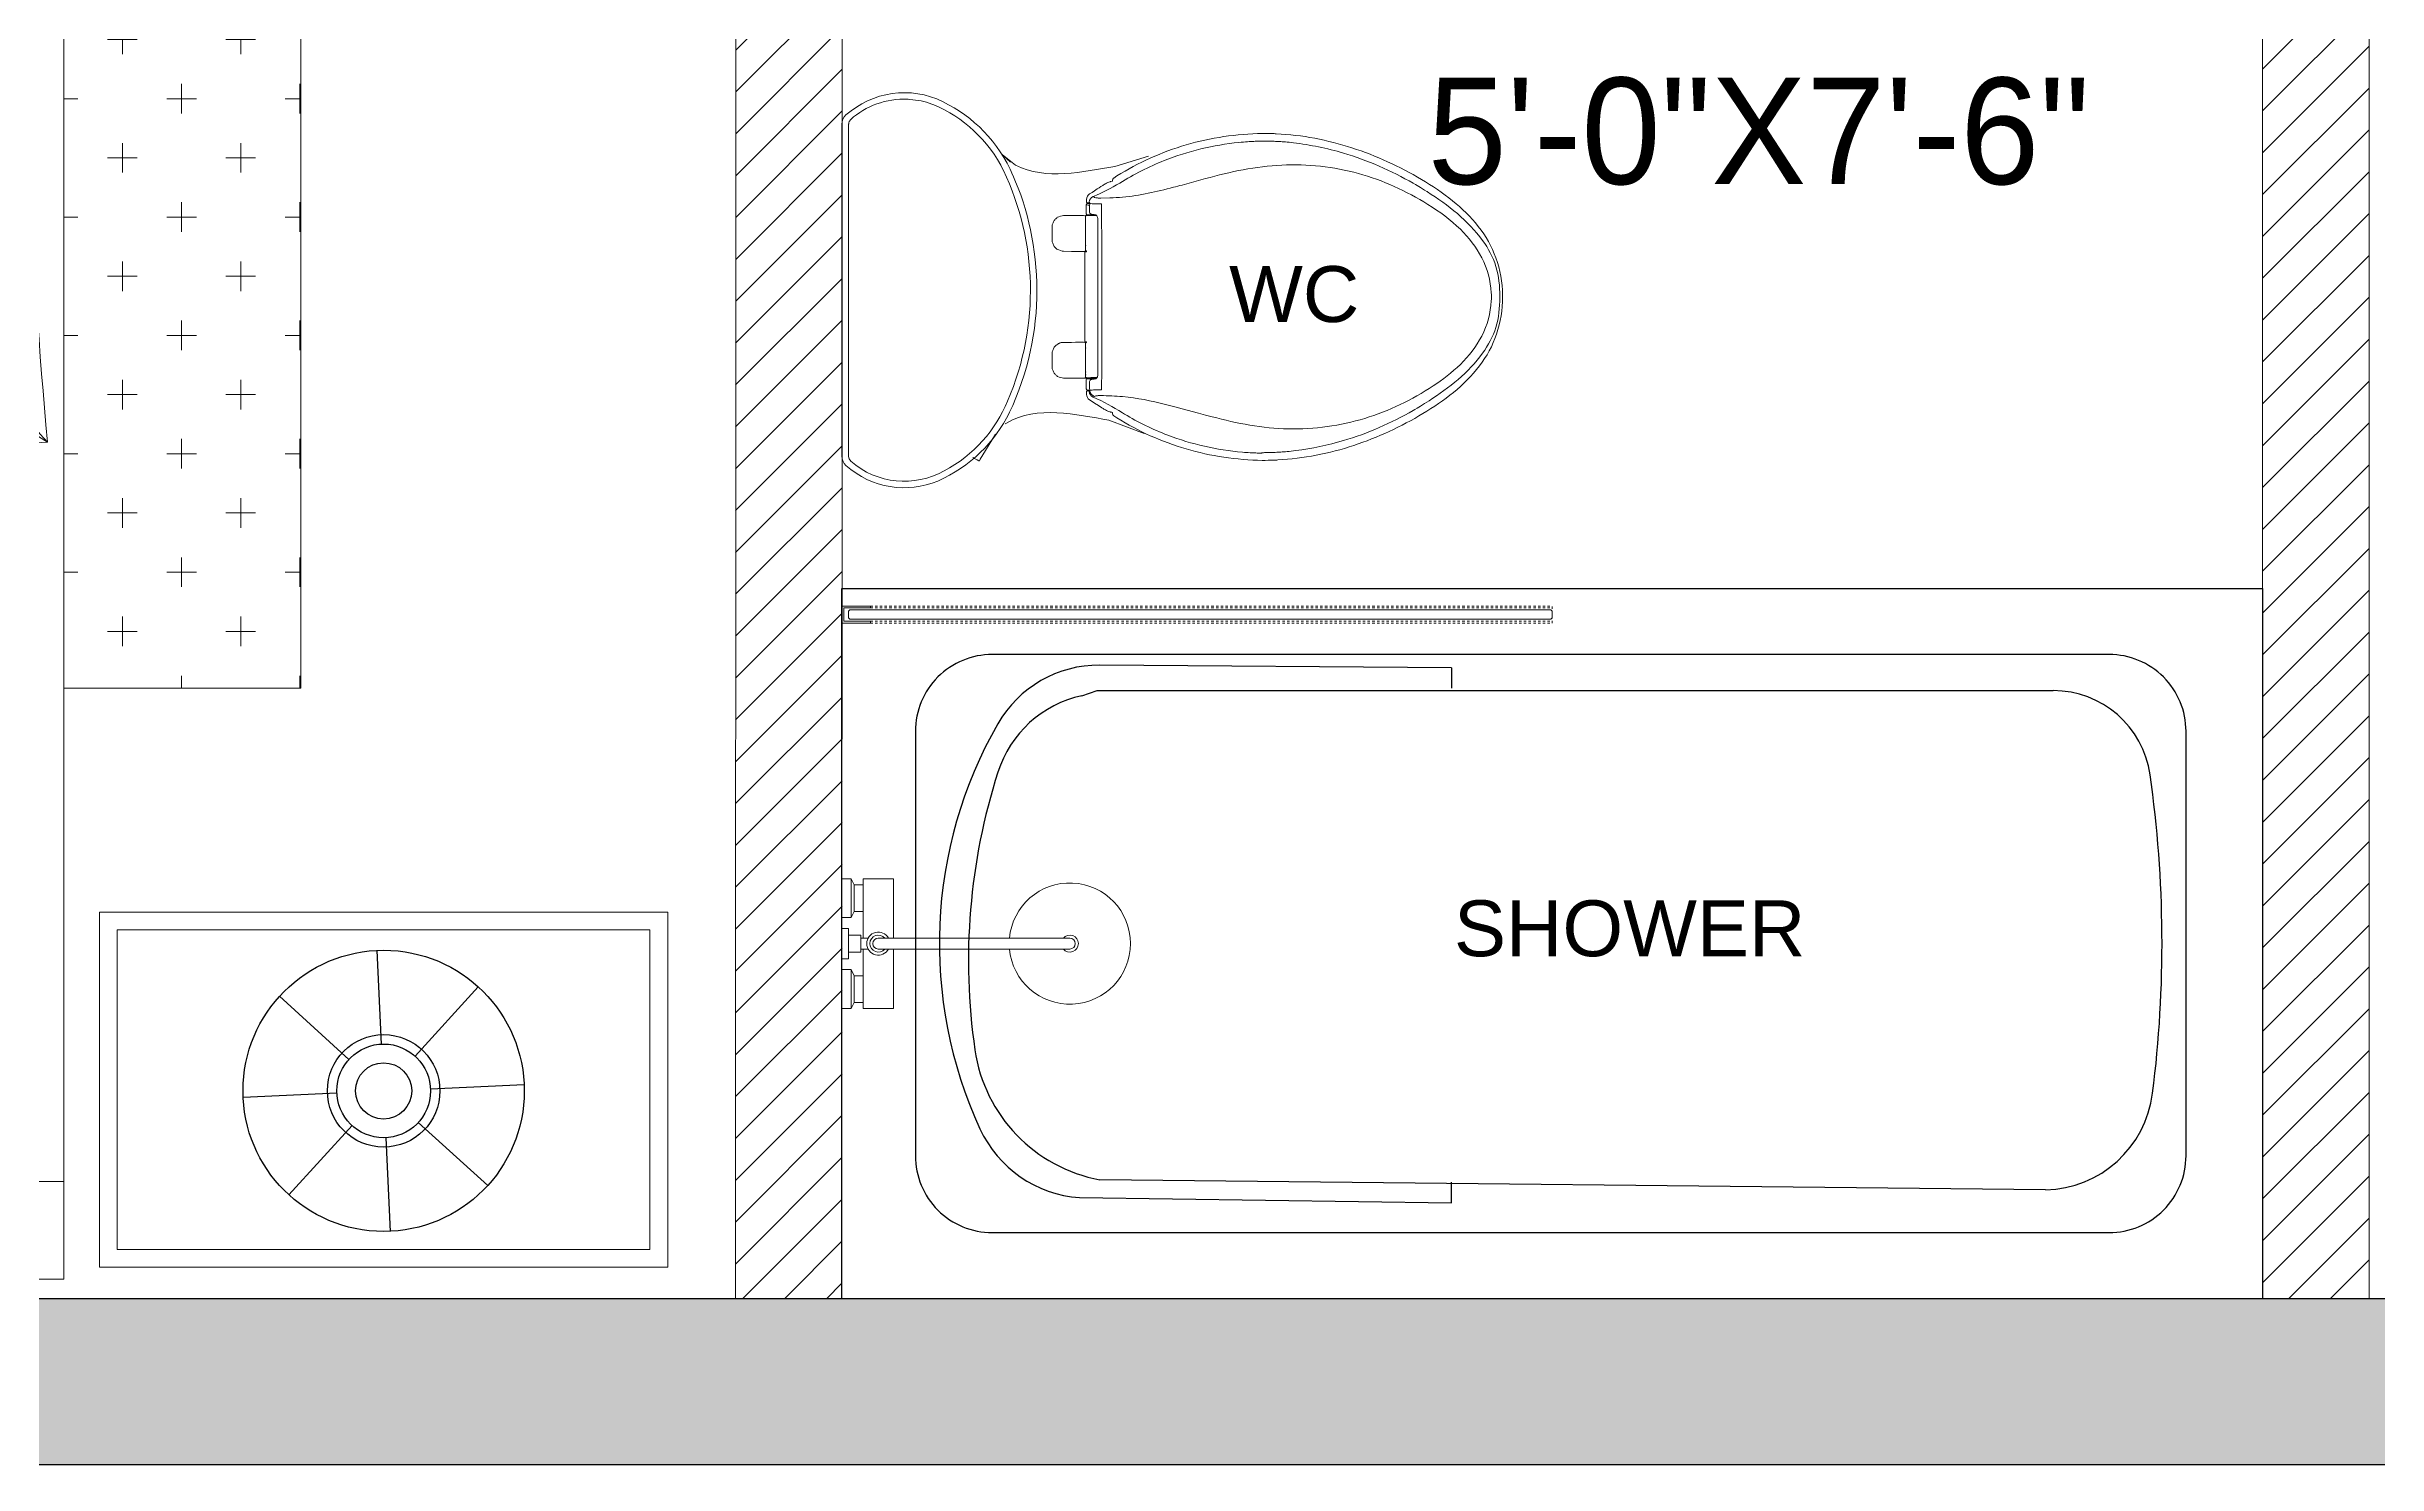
# Model space of a CAD drawing. Header units: inches. Extents: x 18646 to 39869, y 2287 to 7833.
# Drawn here: x 18973 to 19071.4, y 3840.6 to 3900.5 of the extents above; entities that cross this region are included whole.
import ezdxf

# ---------------------------------------------------------------- set-up
doc = ezdxf.new("R2010")
doc.units = ezdxf.units.IN
doc.header["$LTSCALE"] = 1.5
doc.header["$MEASUREMENT"] = 0
doc.linetypes.add('HIDDEN', pattern=[0.375, 0.25, -0.125])
for name, color, linetype in [('A-WALL', 4, 'Continuous'), ('A-WALL-EXTR', 2, 'Continuous'), ('I-FURN', 7, 'Continuous'), ('I-Furn Text', 7, 'Continuous'), ('TTEXT', 7, 'Continuous'), ('WALL', 4, 'Continuous')]:
    doc.layers.add(name, color=color, linetype=linetype)
for name, color, linetype, lineweight in [('I-DOOR', 6, 'Continuous', 20), ('I-FIXTURE', 7, 'Continuous', 5), ('l-FIXTURE', 7, 'Continuous', 5)]:
    doc.layers.add(name, color=color, linetype=linetype, lineweight=lineweight)
doc.styles.add('1 by 8 new', font='GOTHIC.TTF', dxfattribs={"height": 4.5})
doc.styles.add('A-ARCH-B01FL$0$Annotative', font='arial.ttf')
doc.styles.get("Standard").update_dxf_attribs({"font": 'arial.ttf'})

# ---------------------------------------------------------------- blocks, each defined once
blk = doc.blocks.new('SW28-Plan')
at = {"layer": 'I-FIXTURE', "linetype": 'ByBlock', "lineweight": 5}
for p, q in [((15, 43), (15, 107)), ((20, 97), (20, 53)), ((85, 107), (35, 107)), ((35, 9), (35, 107)), ((85, 9), (85, 107)), ((376, 9), (60, 9)), ((35, -107), (35, -9)), ((376, -9), (60, -9)), ((85, -107), (85, -9)), ((15, -43), (15, -107)), ((20, -97), (20, -53)), ((85, -107), (35, -107))]:
    blk.add_line(p, q, dxfattribs=at)
for points in [[(0, 43), (15, 43), (20, 53), (35, 53), (35, 97), (20, 97), (15, 107), (0, 107)], [(11, 25), (0, 25), (0, -25), (11, -25)], [(0, -43), (15, -43), (20, -53), (35, -53), (35, -97), (20, -97), (15, -107), (0, -107)]]:
    blk.add_lwpolyline(points, close=True, dxfattribs=at)
for points in [[(11, 14), (31, 14), (31, -14), (11, -14)], [(31, 9), (43.3, 9)], [(31, -9), (43.3, -9)]]:
    blk.add_lwpolyline(points, dxfattribs=at)
for centre, radius, start, end in [((376, 0), 100, 185.1636, 174.8364), ((60, 0), 19, 28.2737, 331.7263), ((60, 0), 14, 40.0052, 319.9948), ((60, 0), 9, 90, 270), ((376, 0), 14, 220.0052, 139.9948), ((376, 0), 9, 270, 90)]:
    blk.add_arc(centre, radius, start, end, dxfattribs=at)
blk = doc.blocks.new('xref typical floor layout feb 21$0$FDHHHD')
at = {"layer": 'I-FURN', "color": 8}
for p, q in [((-385513, 318874), (-385513, 318974)), ((-385548.4, 318859.4), (-385619.1, 318930.1)), ((-385477.7, 318859.4), (-385407, 318930.1)), ((-385563, 318824), (-385663, 318824)), ((-385463, 318824), (-385363, 318824)), ((-385548.4, 318788.7), (-385619.1, 318718)), ((-385477.7, 318788.7), (-385407, 318718)), ((-385513, 318774), (-385513, 318674))]:
    blk.add_line(p, q, dxfattribs=at)
at = {"layer": 'I-FURN'}
for radius in [150, 50]:
    blk.add_circle((-385513, 318824), radius, dxfattribs=at)
at = {"layer": 'I-FURN', "color": 8}
for radius in [60, 30]:
    blk.add_circle((-385513, 318824), radius, dxfattribs=at)
blk = doc.blocks.new('BED')
at = {"layer": 'I-FURN', "lineweight": 5}
h = blk.add_hatch(dxfattribs=at)
h.set_pattern_fill('CROSS', color=8, scale=10, angle=540, style=0)
h.set_pattern_definition([(180, (-31823.2072, -5205.8102), (-2.5, -2.5), [1.25, -3.75]), (270, (-31823.8322, -5205.1852), (2.5, -2.5), [1.25, -3.75])])
h.paths.add_polyline_path([(-42.5, -96.972), (42.5, -96.972), (42.5, -24.972), (32.5, -24.972), (32.5, -82.589), (32.5, -85), (-32.5, -85), (-32.5, -82.589), (-32.5, -24.972), (-42.5, -24.972)])
for points in [[(32.5, 0), (-32.5, 0), (-32.5, -4.127), (32.5, -4.127)], [(33.999, -0.51), (57.999, -0.51), (57.999, -15.51), (33.999, -15.51)], [(32.5, -82.589), (-32.5, -82.589), (-32.5, -4.127), (32.5, -4.127)]]:
    blk.add_lwpolyline(points, close=True, dxfattribs=at)
at = {"layer": 'I-FURN', "color": 8, "lineweight": 5}
blk.add_lwpolyline([(34.749, -1.26), (57.249, -1.26), (57.249, -14.76), (34.749, -14.76)], close=True, dxfattribs=at)
at = {"layer": 'I-FURN', "color": 8, "lineweight": 5, "elevation": 0}
blk.add_lwpolyline([(32.5, -24.972), (42.5, -24.972), (42.5, -96.972), (-42.5, -96.972), (-42.5, -24.972), (-32.5, -24.972)], dxfattribs=at)
at = {"layer": 'I-FURN', "lineweight": 5}
for centre, radius, start, end in [((5.964, -496.091), 461.451, 86.7901, 93.2099), ((285.257, -58.466), 254.505, 174.79205, 185.20795)]:
    blk.add_arc(centre, radius, start, end, dxfattribs=at)
at = {"layer": 'I-FURN', "color": 8, "lineweight": 5}
for centre, radius, start, end in [((26.241, -26.803), 10.209, 263.75985, 303.00695), ((38.316, -41.506), 8.953, 136.68156, 182.53136)]:
    blk.add_arc(centre, radius, start, end, dxfattribs=at)
at = {"layer": 'I-FURN', "lineweight": 5, "xscale": -0.03960000000331955, "yscale": 0.03960000000331954, "zscale": 0.03960000000331954, "rotation": 42.30025535390336}
blk.add_blockref('xref typical floor layout feb 21$0$FDHHHD', (-2748.281, -19620.551), dxfattribs=at)
blk = doc.blocks.new('A$C7D7620EA')
at = {"layer": 'I-FIXTURE'}
for points in [[(27.904, 1.326), (27.904, 15.356)], [(8.834, 14.568), (8.927, 14.579)], [(8.927, 14.579), (9.015, 14.588)], [(9.015, 14.588), (9.096, 14.595)], [(9.096, 14.595), (9.173, 14.602)], [(9.173, 14.602), (9.244, 14.608)], [(9.244, 14.608), (9.31, 14.613)], [(9.31, 14.613), (9.373, 14.617)], [(9.373, 14.617), (9.432, 14.62)], [(9.432, 14.62), (9.487, 14.624)], [(9.487, 14.624), (9.539, 14.627)], [(9.539, 14.627), (9.587, 14.629)], [(9.587, 14.629), (9.655, 14.632)], [(9.655, 14.632), (9.717, 14.634)], [(9.717, 14.634), (9.773, 14.636)], [(9.773, 14.636), (9.824, 14.637)], [(9.824, 14.637), (9.871, 14.639)], [(9.871, 14.639), (9.932, 14.64)], [(9.932, 14.64), (10.016, 14.64)], [(10.016, 14.64), (10.055, 14.641)], [(10.055, 14.641), (10.097, 14.641)], [(10.186, 14.64), (10.271, 14.637)], [(10.271, 14.637), (10.341, 14.636)], [(10.341, 14.636), (10.392, 14.634)], [(10.392, 14.634), (10.446, 14.632)], [(10.446, 14.632), (10.504, 14.629)], [(10.504, 14.629), (10.566, 14.626)], [(10.566, 14.626), (10.632, 14.623)], [(10.632, 14.623), (10.703, 14.618)], [(10.703, 14.618), (10.779, 14.614)], [(10.779, 14.614), (10.859, 14.608)], [(10.859, 14.608), (10.945, 14.601)], [(10.945, 14.601), (11.038, 14.593)], [(11.038, 14.593), (11.138, 14.583)], [(3.611, 12.763), (3.678, 12.802)], [(3.678, 12.802), (3.773, 12.857)], [(13.541, 12.785), (12.551, 13.055)], [(16.29, 13.166), (16.426, 13.078)], [(16.433, 13.07), (16.427, 13.077), (16.426, 13.078)], [(16.431, 13.075), (16.426, 13.078)], [(16.431, 13.075), (16.438, 13.069)], [(16.472, 12.997), (16.472, 12.942)], [(16.472, 12.942), (16.561, 12.928)], [(16.561, 12.928), (16.574, 12.925)], [(16.574, 12.925), (16.58, 12.923)], [(16.778, 12.837), (16.814, 12.818)], [(3.203, 12.514), (3.296, 12.571)], [(3.295, 12.571), (3.382, 12.625)], [(3.382, 12.625), (3.463, 12.674)], [(3.463, 12.674), (3.54, 12.72)], [(3.54, 12.72), (3.611, 12.763)], [(16.97, 12.228), (16.589, 12.241)], [(17.121, 12.62), (17.233, 12.546)], [(17.233, 12.546), (17.342, 12.475)], [(17.297, 12.3), (17.293, 12.302)], [(17.294, 12.302), (17.297, 12.3)], [(17.342, 12.475), (17.451, 12.406)], [(17.458, 12.063), (17.433, 12.017)], [(17.442, 11.938), (17.488, 11.938), (17.505, 11.939)], [(17.442, 11.929), (17.442, 11.634)], [(17.445, 11.997), (17.447, 11.998)], [(17.524, 12.003), (17.446, 12.003)], [(17.447, 11.998), (17.524, 12.003)], [(17.454, 12.026), (17.544, 12.033)], [(17.505, 11.939), (17.583, 11.945)], [(17.573, 12.064), (17.573, 12.18)], [(17.583, 11.571), (17.583, 11.945)], [(17.094, 4.75), (17.094, 11.371)], [(17.143, 11.487), (17.504, 11.495)], [(17.18, 11.517), (17.35, 11.518), (17.433, 11.519), (17.474, 11.519), (17.488, 11.52)], [(17.362, 11.547), (17.246, 11.537)], [(17.362, 11.547), (17.353, 11.549)], [(17.485, 11.494), (17.478, 11.494)], [(17.504, 11.495), (17.485, 11.494)], [(17.488, 11.52), (17.505, 11.52)], [(17.505, 11.495), (17.504, 11.495)], [(17.505, 11.52), (17.576, 11.525)], [(17.505, 11.495), (17.551, 11.492)], [(17.551, 11.492), (17.595, 11.492)], [(17.595, 11.492), (17.607, 11.492)], [(17.596, 11.491), (17.595, 11.492)], [(17.597, 11.49), (17.596, 11.491)], [(17.608, 11.491), (17.607, 11.492)], [(17.608, 11.492), (17.638, 11.49)], [(17.61, 11.491), (17.608, 11.492)], [(17.609, 11.49), (17.608, 11.491)], [(17.613, 11.49), (17.61, 11.491)], [(17.62, 11.487), (17.613, 11.49)], [(17.618, 11.468), (17.618, 10.01)], [(17.619, 11.487), (17.62, 11.488)], [(17.621, 11.486), (17.619, 11.487)], [(17.619, 11.487), (17.619, 11.479)], [(17.622, 11.489), (17.62, 11.488)], [(17.622, 11.489), (17.637, 11.49)], [(17.637, 11.49), (17.709, 11.498)], [(17.709, 11.498), (17.75, 11.503)], [(17.944, 11.499), (17.75, 11.503)], [(18.089, 11.497), (17.944, 11.499)], [(18.257, 11.495), (18.089, 11.497)], [(18.544, 11.494), (18.257, 11.495)], [(18.846, 11.383), (18.845, 11.384)], [(18.853, 11.377), (18.877, 11.357)], [(18.877, 11.357), (18.895, 11.339)], [(18.895, 11.339), (18.914, 11.319)], [(18.914, 11.319), (18.915, 11.315)], [(18.915, 11.315), (18.937, 11.289)], [(17.643, 9.963), (17.569, 9.957)], [(17.601, 10.005), (17.596, 10.003)], [(17.599, 9.986), (17.602, 9.996)], [(17.6, 9.986), (17.599, 9.986)], [(17.604, 9.987), (17.6, 9.986)], [(17.607, 10.006), (17.601, 10.005)], [(17.602, 10.002), (17.601, 10.005)], [(17.606, 9.987), (17.613, 9.999)], [(17.607, 10.232), (17.618, 10.25)], [(17.613, 10.006), (17.607, 10.006)], [(17.607, 9.987), (17.608, 9.987)], [(17.608, 9.987), (17.63, 9.988)], [(17.608, 9.987), (17.61, 9.988)], [(17.61, 9.988), (17.613, 9.989)], [(17.611, 10.108), (17.618, 10.108)], [(17.611, 10.033), (17.618, 10.034), (17.613, 10.033)], [(17.618, 10.006), (17.613, 10.006)], [(17.613, 10.003), (17.613, 10.006)], [(17.613, 9.999), (17.613, 10.003)], [(17.613, 9.989), (17.619, 9.992)], [(17.618, 10.01), (17.619, 9.991)], [(17.619, 9.991), (17.634, 9.993)], [(17.619, 9.991), (17.62, 9.991)], [(17.623, 9.989), (17.62, 9.991)], [(17.622, 9.989), (17.681, 9.982), (17.709, 9.979), (17.75, 9.974)], [(17.634, 9.993), (17.646, 9.995)], [(17.643, 9.963), (17.643, 6.159)], [(18.04, 9.98), (17.92, 9.978), (17.75, 9.974)], [(18.208, 9.982), (18.04, 9.98)], [(18.544, 9.984), (18.208, 9.982)], [(18.846, 10.095), (18.845, 10.094)], [(18.895, 10.139), (18.896, 10.14), (18.915, 10.161), (18.918, 10.164), (18.937, 10.189)], [(0, 8.059), (0, 8.149)], [(0.12, 8.036), (0.12, 8.084)], [(0.476, 8.084), (0.476, 8.061)], [(0.476, 8.036), (0.476, 8.061)], [(17.643, 6.159), (17.569, 6.164)], [(17.596, 6.118), (17.589, 6.123)], [(17.596, 6.136), (17.592, 6.137)], [(17.599, 6.135), (17.596, 6.136)], [(17.601, 6.116), (17.596, 6.118)], [(17.599, 6.135), (17.602, 6.125)], [(17.6, 6.135), (17.599, 6.135)], [(17.604, 6.135), (17.6, 6.135)], [(17.602, 6.119), (17.601, 6.116)], [(17.607, 6.115), (17.601, 6.116)], [(17.605, 6.135), (17.604, 6.135)], [(17.606, 6.135), (17.605, 6.135)], [(17.606, 6.135), (17.612, 6.124)], [(17.607, 6.135), (17.608, 6.135)], [(17.613, 6.115), (17.607, 6.115)], [(17.63, 6.133), (17.608, 6.135)], [(17.608, 6.135), (17.61, 6.134)], [(17.61, 6.134), (17.613, 6.133)], [(17.613, 6.088), (17.611, 6.088)], [(17.611, 6.013), (17.618, 6.013)], [(17.612, 6.124), (17.613, 6.121)], [(17.613, 6.133), (17.616, 6.131)], [(17.613, 6.121), (17.613, 6.118)], [(17.613, 6.118), (17.613, 6.115)], [(17.618, 6.115), (17.613, 6.115)], [(17.618, 6.088), (17.613, 6.088)], [(17.616, 6.131), (17.619, 6.13)], [(17.619, 6.119), (17.618, 6.111)], [(17.618, 6.111), (17.618, 4.654)], [(17.619, 6.13), (17.62, 6.131)], [(17.621, 6.13), (17.619, 6.13)], [(17.619, 6.13), (17.619, 6.122)], [(17.619, 6.122), (17.619, 6.119)], [(17.623, 6.132), (17.62, 6.131)], [(17.623, 6.132), (17.652, 6.136)], [(17.652, 6.136), (17.709, 6.142)], [(17.709, 6.142), (17.75, 6.147)], [(17.92, 6.143), (17.75, 6.147)], [(18.04, 6.141), (17.92, 6.143)], [(18.208, 6.139), (18.04, 6.141)], [(18.846, 6.027), (18.845, 6.028)], [(18.853, 6.021), (18.877, 6)], [(18.877, 6), (18.895, 5.982)], [(18.888, 5.99), (18.895, 5.982)], [(18.895, 5.982), (18.914, 5.962)], [(18.914, 5.962), (18.915, 5.959)], [(18.929, 5.942), (18.928, 5.945), (18.914, 5.961)], [(18.915, 5.959), (18.937, 5.932)], [(18.937, 5.933), (18.929, 5.942)], [(17.607, 5.889), (17.618, 5.871)], [(17.399, 4.648), (17.128, 4.649)], [(17.211, 4.629), (17.146, 4.63)], [(17.219, 4.629), (17.147, 4.629)], [(17.379, 4.626), (17.15, 4.626)], [(17.189, 4.6), (17.488, 4.598)], [(17.414, 4.628), (17.219, 4.629)], [(17.233, 4.629), (17.219, 4.629)], [(17.264, 4.629), (17.233, 4.629)], [(17.362, 4.574), (17.246, 4.584)], [(17.368, 4.628), (17.264, 4.629)], [(17.277, 4.626), (17.277, 4.6)], [(17.362, 4.574), (17.353, 4.573)], [(17.367, 4.627), (17.363, 4.628)], [(17.367, 4.627), (17.364, 4.628)], [(17.367, 4.627), (17.381, 4.628)], [(17.368, 4.627), (17.367, 4.627)], [(17.368, 4.627), (17.367, 4.627)], [(17.385, 4.628), (17.368, 4.628)], [(17.381, 4.628), (17.379, 4.628)], [(17.384, 4.626), (17.379, 4.626)], [(17.381, 4.628), (17.388, 4.628)], [(17.392, 4.626), (17.381, 4.627)], [(17.387, 4.628), (17.384, 4.628)], [(17.408, 4.626), (17.387, 4.626)], [(17.4, 4.626), (17.392, 4.626)], [(17.495, 4.647), (17.399, 4.648)], [(17.41, 4.626), (17.4, 4.626)], [(17.41, 4.626), (17.407, 4.626)], [(17.41, 4.626), (17.504, 4.626)], [(17.478, 4.628), (17.414, 4.628)], [(17.442, 4.192), (17.442, 4.487)], [(17.445, 4.12), (17.447, 4.12)], [(17.524, 4.114), (17.446, 4.114)], [(17.454, 4.095), (17.544, 4.088)], [(17.485, 4.627), (17.478, 4.628)], [(17.504, 4.626), (17.485, 4.627)], [(17.488, 4.598), (17.505, 4.597)], [(17.504, 4.646), (17.495, 4.647)], [(17.523, 4.645), (17.504, 4.646)], [(17.505, 4.626), (17.504, 4.626)], [(17.551, 4.629), (17.505, 4.626)], [(17.505, 4.597), (17.576, 4.592)], [(17.569, 4.648), (17.523, 4.645)], [(17.595, 4.629), (17.551, 4.629)], [(17.551, 4.629), (17.551, 4.629)], [(17.601, 4.649), (17.569, 4.648)], [(17.573, 4.058), (17.573, 3.941)], [(17.596, 4.63), (17.595, 4.629)], [(17.607, 4.629), (17.595, 4.629)], [(17.597, 4.631), (17.596, 4.63)], [(17.615, 4.649), (17.601, 4.649)], [(17.603, 4.752), (17.618, 4.752)], [(17.608, 4.63), (17.607, 4.629)], [(17.609, 4.631), (17.608, 4.63)], [(17.638, 4.631), (17.608, 4.629)], [(17.61, 4.63), (17.608, 4.629)], [(17.613, 4.631), (17.61, 4.63)], [(17.62, 4.634), (17.613, 4.631)], [(17.618, 4.654), (17.619, 4.635)], [(17.619, 4.635), (17.634, 4.637)], [(17.619, 4.635), (17.62, 4.634)], [(17.623, 4.633), (17.62, 4.634)], [(17.623, 4.633), (18.543, 4.633)], [(17.623, 4.633), (17.637, 4.631)], [(17.634, 4.637), (17.646, 4.639)], [(18.846, 4.738), (18.845, 4.737)], [(18.895, 4.783), (18.896, 4.784), (18.915, 4.806), (18.918, 4.808)], [(18.918, 4.808), (18.937, 4.833)], [(12.551, 3.067), (12.275, 2.994)], [(12.848, 3.147), (12.551, 3.067)], [(13.541, 3.336), (12.848, 3.147)], [(13.788, 3.402), (13.541, 3.336)], [(14.02, 3.463), (13.788, 3.402)], [(14.239, 3.519), (14.02, 3.463)], [(15.971, 3.111), (16.059, 3.165)], [(16.29, 2.952), (16.426, 3.039)], [(16.431, 3.043), (16.426, 3.039)], [(16.427, 3.04), (16.426, 3.039)], [(16.433, 3.047), (16.427, 3.04)], [(16.431, 3.043), (16.438, 3.048)], [(16.472, 3.18), (16.472, 3.12)], [(16.932, 3.376), (17.065, 3.465)], [(17.065, 3.465), (17.233, 3.575)], [(17.233, 3.575), (17.342, 3.646)], [(17.297, 3.821), (17.293, 3.819)], [(17.294, 3.82), (17.297, 3.821)], [(17.342, 3.646), (17.451, 3.715)], [(21.42, 2.255), (21.462, 2.188), (22.06, 1.208), (22.1, 1.141), (22.112, 1.131), (22.127, 1.133), (22.196, 1.173), (22.306, 1.236), (22.374, 1.275)], [(10.135, 1.465), (10.179, 1.465)], [(10.172, 1.462), (10.236, 1.463)]]:
    blk.add_lwpolyline(points, dxfattribs=at)
for points in [[(23.633, 16.301), (25.016, 16.987), (26.623, 16.724), (27.733, 15.744)], [(20.683, 13.192), (21.288, 14.608), (22.361, 15.681), (23.633, 16.3)], [(21.074, 13.386), (21.717, 14.69), (22.8, 15.663), (24.024, 16.176)], [(25.114, 16.408), (26.037, 16.451), (26.893, 16.122), (27.534, 15.555)], [(9.648, 14.954), (9.815, 14.96), (9.982, 14.963), (10.15, 14.963)], [(27.733, 15.744), (27.846, 15.642), (27.904, 15.5), (27.904, 15.356)], [(10.097, 14.641), (10.126, 14.641), (10.157, 14.64), (10.186, 14.64)], [(16.17, 12.87), (16.533, 12.657), (16.903, 12.46), (17.293, 12.302)], [(16.438, 13.069), (16.457, 13.049), (16.472, 13.026), (16.472, 12.997)], [(16.58, 12.923), (16.649, 12.903), (16.715, 12.871), (16.778, 12.837)], [(16.814, 12.818), (16.919, 12.755), (17.019, 12.687), (17.121, 12.62)], [(20.907, 3.659), (19.517, 6.901), (19.681, 10.425), (21.076, 13.391)], [(19.673, 8.343), (19.673, 10.096), (20.045, 11.764), (20.684, 13.194)], [(13.906, 12.688), (13.784, 12.72), (13.663, 12.752), (13.541, 12.785)], [(16.051, 12.274), (15.322, 12.337), (14.613, 12.506), (13.906, 12.688)], [(16.589, 12.241), (16.409, 12.249), (16.23, 12.26), (16.051, 12.274)], [(16.929, 9.346), (16.93, 10.226), (16.935, 11.108), (16.942, 11.989)], [(17.297, 12.3), (17.392, 12.256), (17.454, 12.168), (17.458, 12.063)], [(17.453, 12.026), (17.436, 12.005), (17.442, 11.955), (17.442, 11.929)], [(17.451, 12.406), (17.526, 12.355), (17.573, 12.271), (17.573, 12.18)], [(17.583, 11.945), (17.583, 11.976), (17.556, 12.002), (17.524, 12.003)], [(17.573, 12.064), (17.573, 12.048), (17.561, 12.034), (17.544, 12.033)], [(17.094, 11.371), (17.094, 11.457), (17.161, 11.529), (17.246, 11.537)], [(17.362, 11.547), (17.406, 11.551), (17.441, 11.589), (17.442, 11.634)], [(17.583, 11.571), (17.583, 11.557), (17.583, 11.538), (17.576, 11.525)], [(17.644, 11.482), (17.644, 11.482), (17.629, 11.486), (17.621, 11.486)], [(18.544, 11.494), (18.609, 11.491), (18.741, 11.453), (18.801, 11.426)], [(18.797, 11.418), (18.816, 11.405), (18.835, 11.392), (18.853, 11.377)], [(18.853, 11.377), (18.868, 11.365), (18.882, 11.352), (18.895, 11.339)], [(18.937, 11.289), (18.965, 11.248), (18.985, 11.201), (19.003, 11.154)], [(19.003, 11.154), (19.01, 11.135), (19.015, 11.116), (19.02, 11.097)], [(17.596, 10.003), (17.579, 9.995), (17.571, 9.975), (17.569, 9.957)], [(17.618, 10.209), (17.618, 10.209), (17.608, 10.223), (17.607, 10.232)], [(17.654, 9.985), (17.654, 9.985), (17.644, 9.972), (17.643, 9.963)], [(18.544, 9.984), (18.609, 9.986), (18.741, 10.038), (18.801, 10.065)], [(18.797, 10.06), (18.816, 10.072), (18.835, 10.085), (18.853, 10.1)], [(18.895, 10.139), (18.882, 10.126), (18.867, 10.112), (18.853, 10.1)], [(18.853, 10.1), (18.868, 10.112), (18.882, 10.125), (18.895, 10.139)], [(19.003, 10.324), (18.986, 10.277), (18.965, 10.23), (18.937, 10.189)], [(19.02, 10.382), (19.015, 10.362), (19.01, 10.343), (19.003, 10.324)], [(19.028, 10.473), (19.027, 10.443), (19.027, 10.411), (19.02, 10.382)], [(20.836, 3.162), (20.036, 4.842), (19.662, 6.641), (19.673, 8.336)], [(17.589, 6.123), (17.577, 6.133), (17.57, 6.148), (17.569, 6.164)], [(17.592, 6.137), (17.581, 6.142), (17.572, 6.152), (17.569, 6.164)], [(17.618, 5.911), (17.618, 5.911), (17.608, 5.898), (17.607, 5.889)], [(17.644, 6.126), (17.644, 6.126), (17.629, 6.13), (17.621, 6.13)], [(17.654, 6.136), (17.654, 6.136), (17.644, 6.149), (17.643, 6.159)], [(18.544, 6.137), (18.432, 6.138), (18.32, 6.139), (18.208, 6.139)], [(18.544, 6.137), (18.609, 6.135), (18.672, 6.124), (18.733, 6.096)], [(18.726, 6.099), (18.746, 6.087), (18.835, 6.036), (18.853, 6.021)], [(18.853, 6.021), (18.865, 6.011), (18.877, 6.001), (18.888, 5.99)], [(18.937, 5.932), (18.965, 5.892), (18.985, 5.845), (19.003, 5.798)], [(0.845, 5.683), (1.442, 4.858), (2.256, 4.22), (3.105, 3.67)], [(19.003, 4.967), (18.985, 4.92), (18.965, 4.874), (18.937, 4.833)], [(19.003, 5.798), (19.01, 5.778), (19.015, 5.76), (19.02, 5.74)], [(19.02, 5.025), (19.015, 5.005), (19.01, 4.986), (19.003, 4.967)], [(19.028, 5.117), (19.027, 5.086), (19.027, 5.055), (19.02, 5.025)], [(17.246, 4.584), (17.161, 4.592), (17.094, 4.665), (17.094, 4.75)], [(17.232, 3.857), (17.345, 3.889), (17.426, 3.987), (17.433, 4.105)], [(17.297, 3.821), (17.392, 3.866), (17.454, 3.953), (17.458, 4.059)], [(17.362, 4.574), (17.406, 4.57), (17.441, 4.532), (17.442, 4.487)], [(17.453, 4.095), (17.436, 4.116), (17.442, 4.166), (17.442, 4.192)], [(17.451, 3.715), (17.526, 3.765), (17.573, 3.85), (17.573, 3.941)], [(17.523, 4.645), (17.523, 4.635), (17.515, 4.626), (17.505, 4.626)], [(17.583, 4.173), (17.583, 4.141), (17.556, 4.115), (17.524, 4.114)], [(17.573, 4.058), (17.573, 4.073), (17.561, 4.087), (17.544, 4.088)], [(17.618, 4.787), (17.608, 4.779), (17.602, 4.765), (17.603, 4.752)], [(17.618, 4.894), (17.618, 4.894), (17.609, 4.883), (17.607, 4.875)], [(17.607, 4.875), (17.608, 4.867), (17.618, 4.853), (17.618, 4.853)], [(18.543, 4.633), (18.634, 4.634), (18.718, 4.658), (18.797, 4.703)], [(18.797, 4.703), (18.816, 4.716), (18.835, 4.729), (18.853, 4.744)], [(16.051, 3.848), (15.437, 3.793), (14.836, 3.667), (14.239, 3.519)], [(16.97, 3.894), (16.663, 3.884), (16.356, 3.872), (16.051, 3.848)], [(16.059, 3.165), (16.457, 3.41), (16.862, 3.64), (17.293, 3.819)], [(16.472, 3.12), (16.472, 3.092), (16.457, 3.068), (16.438, 3.048)], [(16.472, 3.18), (16.495, 3.182), (16.518, 3.184), (16.54, 3.189)], [(23.852, 0.281), (22.488, 0.878), (21.444, 1.929), (20.832, 3.169)], [(23.591, 0.708), (22.328, 1.377), (21.411, 2.437), (20.909, 3.655)], [(27.533, 1.125), (26.417, 0.141), (24.848, 0.017), (23.59, 0.709)], [(27.904, 1.326), (27.904, 1.171), (27.838, 1.032), (27.733, 0.937)], [(27.734, 0.937), (26.647, -0.035), (25.142, -0.247), (23.856, 0.28)]]:
    blk.add_open_spline(points, degree=3, dxfattribs=at)
for points, knots in [([(24.026, 16.177), (24.026, 16.177), (24.105, 16.202), (24.105, 16.202), (24.408, 16.315), (24.708, 16.378), (25.031, 16.399), (25.031, 16.399), (25.113, 16.408), (25.113, 16.408)], [0, 0, 0, 0, 1, 1, 1, 2, 2, 2, 3, 3, 3, 3]), ([(0, 8.149), (0.014, 8.681), (0.104, 9.201), (0.284, 9.702), (0.457, 10.185), (0.71, 10.633), (1.027, 11.036), (1.343, 11.44), (1.714, 11.797), (2.114, 12.118), (2.528, 12.45), (2.967, 12.751), (3.424, 13.021), (4.351, 13.57), (5.337, 14.026), (6.364, 14.355), (6.879, 14.521), (7.404, 14.655), (7.936, 14.758), (8.473, 14.861), (9.019, 14.921), (9.565, 14.95), (9.593, 14.951), (9.62, 14.953), (9.648, 14.954)], [0, 0, 0, 0, 1, 1, 1, 2, 2, 2, 3, 3, 3, 4, 4, 4, 5, 5, 5, 6, 6, 6, 7, 7, 7, 8, 8, 8, 8]), ([(10.15, 14.963), (11.237, 14.94), (12.324, 14.792), (13.368, 14.48), (13.883, 14.325), (14.39, 14.141), (14.881, 13.922), (15.368, 13.705), (15.837, 13.447), (16.29, 13.166)], [0, 0, 0, 0, 1, 1, 1, 2, 2, 2, 3, 3, 3, 3]), ([(27.534, 15.556), (27.534, 15.556), (27.599, 15.468), (27.599, 15.468), (27.599, 15.468), (27.611, 15.414), (27.611, 15.414), (27.628, 15.333), (27.622, 15.378), (27.622, 15.278), (27.622, 15.278), (27.622, 1.322), (27.622, 1.322), (27.622, 1.322), (27.599, 1.214), (27.599, 1.214), (27.599, 1.214), (27.534, 1.126), (27.534, 1.126)], [0, 0, 0, 0, 1, 1, 1, 2, 2, 2, 3, 3, 3, 4, 4, 4, 5, 5, 5, 6, 6, 6, 6]), ([(3.773, 12.857), (4.704, 13.39), (5.696, 13.834), (6.726, 14.135), (7.417, 14.337), (8.119, 14.483), (8.834, 14.568)], [0, 0, 0, 0, 1, 1, 1, 2, 2, 2, 2]), ([(11.138, 14.583), (12.219, 14.472), (13.283, 14.217), (14.295, 13.816), (14.949, 13.557), (15.569, 13.233), (16.17, 12.87)], [0, 0, 0, 0, 1, 1, 1, 2, 2, 2, 2]), ([(14.964, 14.005), (14.964, 14.005), (16.381, 13.574), (16.381, 13.574), (17.733, 13.346), (19.28, 12.972), (20.572, 13.619), (20.572, 13.619), (21.143, 14.077), (21.143, 14.077), (21.143, 14.077), (20.78, 13.743), (20.78, 13.743)], [0, 0, 0, 0, 1, 1, 1, 2, 2, 2, 3, 3, 3, 4, 4, 4, 4]), ([(12.551, 13.055), (12.024, 13.194), (11.494, 13.329), (10.958, 13.432), (10.421, 13.534), (9.876, 13.6), (9.33, 13.626), (8.241, 13.681), (7.143, 13.56), (6.092, 13.27), (5.059, 12.986), (4.068, 12.53), (3.158, 11.965), (2.668, 11.66), (2.199, 11.317), (1.786, 10.913)], [0, 0, 0, 0, 1, 1, 1, 2, 2, 2, 3, 3, 3, 4, 4, 4, 5, 5, 5, 5]), ([(0.845, 10.438), (1.458, 11.286), (2.301, 11.937), (3.176, 12.496), (3.186, 12.503), (3.194, 12.507), (3.203, 12.514)], [0, 0, 0, 0, 1, 1, 1, 2, 2, 2, 2]), ([(17.433, 12.017), (17.406, 11.998), (17.37, 11.998), (17.34, 11.996), (17.299, 11.994), (17.258, 11.99), (17.217, 11.988), (17.125, 11.984), (17.033, 11.984), (16.942, 11.989)], [0, 0, 0, 0, 1, 1, 1, 2, 2, 2, 3, 3, 3, 3]), ([(17.294, 12.302), (17.273, 12.289), (17.252, 12.277), (17.232, 12.264), (17.197, 12.244), (17.156, 12.241), (17.118, 12.237), (17.069, 12.23), (17.019, 12.226), (16.97, 12.228)], [0, 0, 0, 0, 1, 1, 1, 2, 2, 2, 3, 3, 3, 3]), ([(1.786, 10.913), (1.432, 10.558), (1.111, 10.163), (0.883, 9.715), (0.647, 9.253), (0.508, 8.746), (0.481, 8.227), (0.478, 8.18), (0.476, 8.133), (0.476, 8.084)], [0, 0, 0, 0, 1, 1, 1, 2, 2, 2, 3, 3, 3, 3]), ([(19.02, 11.097), (19.042, 10.999), (19.028, 10.896), (19.028, 10.796), (19.028, 10.689), (19.028, 10.581), (19.028, 10.473)], [0, 0, 0, 0, 1, 1, 1, 2, 2, 2, 2]), ([(0.12, 8.084), (0.122, 8.51), (0.159, 8.939), (0.285, 9.346), (0.407, 9.74), (0.608, 10.102), (0.845, 10.438)], [0, 0, 0, 0, 1, 1, 1, 2, 2, 2, 2]), ([(17.599, 9.986), (17.599, 9.986), (17.596, 9.986), (17.596, 9.986), (17.583, 9.982), (17.572, 9.971), (17.569, 9.957)], [0, 0, 0, 0, 1, 1, 1, 2, 2, 2, 2]), ([(16.929, 9.346), (16.929, 8.24), (16.927, 7.134), (16.93, 6.027), (16.931, 5.688), (16.933, 5.348), (16.935, 5.009), (16.935, 5.009), (16.942, 4.133), (16.942, 4.133)], [0, 0, 0, 0, 1, 1, 1, 2, 2, 2, 3, 3, 3, 3]), ([(0, 8.059), (0.004, 7.522), (0.086, 6.996), (0.258, 6.487), (0.423, 6.001), (0.671, 5.549), (0.981, 5.14), (1.613, 4.305), (2.478, 3.671), (3.367, 3.132), (4.287, 2.576), (5.271, 2.121), (6.292, 1.784), (7.328, 1.441), (8.409, 1.233), (9.499, 1.171), (9.548, 1.168), (9.597, 1.166), (9.648, 1.163)], [0, 0, 0, 0, 1, 1, 1, 2, 2, 2, 3, 3, 3, 4, 4, 4, 5, 5, 5, 6, 6, 6, 6]), ([(0.12, 8.036), (0.122, 7.609), (0.16, 7.177), (0.287, 6.768), (0.41, 6.377), (0.609, 6.017), (0.845, 5.683)], [0, 0, 0, 0, 1, 1, 1, 2, 2, 2, 2]), ([(1.786, 5.209), (1.433, 5.563), (1.111, 5.958), (0.883, 6.406), (0.648, 6.867), (0.508, 7.374), (0.481, 7.891), (0.478, 7.939), (0.476, 7.988), (0.476, 8.036)], [0, 0, 0, 0, 1, 1, 1, 2, 2, 2, 3, 3, 3, 3]), ([(12.275, 2.994), (11.218, 2.721), (10.142, 2.499), (9.047, 2.485), (8.499, 2.478), (7.955, 2.507), (7.411, 2.579), (6.874, 2.652), (6.345, 2.771), (5.826, 2.929), (4.807, 3.239), (3.825, 3.713), (2.935, 4.298), (2.527, 4.567), (2.137, 4.868), (1.786, 5.209)], [0, 0, 0, 0, 1, 1, 1, 2, 2, 2, 3, 3, 3, 4, 4, 4, 5, 5, 5, 5]), ([(19.02, 5.74), (19.042, 5.642), (19.028, 5.54), (19.028, 5.44), (19.028, 5.332), (19.028, 5.225), (19.028, 5.117)], [0, 0, 0, 0, 1, 1, 1, 2, 2, 2, 2]), ([(17.433, 4.105), (17.406, 4.123), (17.37, 4.123), (17.34, 4.125), (17.299, 4.128), (17.258, 4.132), (17.217, 4.133), (17.125, 4.137), (17.033, 4.137), (16.942, 4.133)], [0, 0, 0, 0, 1, 1, 1, 2, 2, 2, 3, 3, 3, 3]), ([(17.583, 4.173), (17.583, 4.254), (17.583, 4.336), (17.583, 4.418), (17.583, 4.467), (17.601, 4.548), (17.576, 4.592)], [0, 0, 0, 0, 1, 1, 1, 2, 2, 2, 2]), ([(18.853, 4.744), (18.868, 4.756), (18.882, 4.769), (18.895, 4.783), (18.882, 4.769), (18.867, 4.756), (18.853, 4.744)], [0, 0, 0, 0, 1, 1, 1, 2, 2, 2, 2]), ([(3.105, 3.67), (3.105, 3.67), (3.203, 3.607), (3.203, 3.607), (3.203, 3.607), (3.296, 3.55), (3.296, 3.55), (3.296, 3.55), (3.382, 3.497), (3.382, 3.497), (3.382, 3.497), (3.463, 3.447), (3.463, 3.447), (3.463, 3.447), (3.54, 3.401), (3.54, 3.401), (3.54, 3.401), (3.611, 3.359), (3.611, 3.359), (3.611, 3.359), (3.711, 3.3), (3.711, 3.3), (3.711, 3.3), (3.773, 3.264), (3.773, 3.264), (4.705, 2.731), (5.695, 2.288), (6.726, 1.986), (7.383, 1.793), (8.053, 1.649), (8.733, 1.565)], [0, 0, 0, 0, 1, 1, 1, 2, 2, 2, 3, 3, 3, 4, 4, 4, 5, 5, 5, 6, 6, 6, 7, 7, 7, 8, 8, 8, 9, 9, 9, 10, 10, 10, 10]), ([(10.229, 1.459), (10.229, 1.459), (10.318, 1.461), (10.318, 1.461), (10.318, 1.461), (10.367, 1.462), (10.367, 1.462), (10.367, 1.462), (10.419, 1.465), (10.419, 1.465), (10.419, 1.465), (10.476, 1.467), (10.476, 1.467), (10.476, 1.467), (10.536, 1.469), (10.536, 1.469), (10.536, 1.469), (10.6, 1.472), (10.6, 1.472), (10.6, 1.472), (10.669, 1.476), (10.669, 1.476), (10.669, 1.476), (10.742, 1.481), (10.742, 1.481), (10.742, 1.481), (10.819, 1.486), (10.819, 1.486), (10.819, 1.486), (10.904, 1.492), (10.904, 1.492), (10.904, 1.492), (10.994, 1.499), (10.994, 1.499), (12.072, 1.596), (13.13, 1.835), (14.144, 2.218), (14.779, 2.457), (15.389, 2.76), (15.971, 3.111)], [0, 0, 0, 0, 1, 1, 1, 2, 2, 2, 3, 3, 3, 4, 4, 4, 5, 5, 5, 6, 6, 6, 7, 7, 7, 8, 8, 8, 9, 9, 9, 10, 10, 10, 11, 11, 11, 12, 12, 12, 13, 13, 13, 13]), ([(15.137, 2.287), (15.137, 2.287), (16.626, 2.854), (16.626, 2.854), (18.017, 3.083), (19.653, 3.498), (20.95, 2.73), (20.95, 2.73), (21.017, 2.69), (21.017, 2.69)], [0, 0, 0, 0, 1, 1, 1, 2, 2, 2, 3, 3, 3, 3]), ([(16.54, 3.189), (16.54, 3.189), (16.561, 3.193), (16.561, 3.193), (16.561, 3.193), (16.58, 3.198), (16.58, 3.198), (16.649, 3.217), (16.715, 3.25), (16.778, 3.284)], [0, 0, 0, 0, 1, 1, 1, 2, 2, 2, 3, 3, 3, 3]), ([(16.778, 3.284), (16.778, 3.284), (16.814, 3.304), (16.814, 3.304), (16.854, 3.326), (16.893, 3.351), (16.932, 3.376)], [0, 0, 0, 0, 1, 1, 1, 2, 2, 2, 2]), ([(17.232, 3.857), (17.198, 3.878), (17.156, 3.881), (17.118, 3.885), (17.069, 3.89), (17.019, 3.896), (16.97, 3.894)], [0, 0, 0, 0, 1, 1, 1, 2, 2, 2, 2]), ([(9.648, 1.163), (9.815, 1.157), (9.982, 1.155), (10.15, 1.154), (11.237, 1.177), (12.325, 1.325), (13.367, 1.638), (13.883, 1.793), (14.39, 1.976), (14.881, 2.195), (15.368, 2.413), (15.837, 2.67), (16.29, 2.952)], [0, 0, 0, 0, 1, 1, 1, 2, 2, 2, 3, 3, 3, 4, 4, 4, 4]), ([(8.733, 1.565), (8.733, 1.565), (8.834, 1.553), (8.834, 1.553), (8.834, 1.553), (8.927, 1.542), (8.927, 1.542), (8.927, 1.542), (9.015, 1.533), (9.015, 1.533), (9.015, 1.533), (9.096, 1.525), (9.096, 1.525), (9.096, 1.525), (9.173, 1.519), (9.173, 1.519), (9.173, 1.519), (9.244, 1.514), (9.244, 1.514), (9.244, 1.514), (9.31, 1.508), (9.31, 1.508), (9.31, 1.508), (9.373, 1.504), (9.373, 1.504), (9.373, 1.504), (9.432, 1.501), (9.432, 1.501), (9.432, 1.501), (9.487, 1.497), (9.487, 1.497), (9.487, 1.497), (9.539, 1.494), (9.539, 1.494), (9.539, 1.494), (9.61, 1.491), (9.61, 1.491), (9.61, 1.491), (9.676, 1.489), (9.676, 1.489), (9.676, 1.489), (9.737, 1.486), (9.737, 1.486), (9.737, 1.486), (9.791, 1.485), (9.791, 1.485), (9.791, 1.485), (9.841, 1.483), (9.841, 1.483), (9.841, 1.483), (9.887, 1.482), (9.887, 1.482), (9.887, 1.482), (9.948, 1.481), (9.948, 1.481), (9.948, 1.481), (10.016, 1.481), (10.016, 1.481), (10.016, 1.481), (10.055, 1.48), (10.055, 1.48), (10.077, 1.48), (10.12, 1.465), (10.141, 1.466)], [0, 0, 0, 0, 1, 1, 1, 2, 2, 2, 3, 3, 3, 4, 4, 4, 5, 5, 5, 6, 6, 6, 7, 7, 7, 8, 8, 8, 9, 9, 9, 10, 10, 10, 11, 11, 11, 12, 12, 12, 13, 13, 13, 14, 14, 14, 15, 15, 15, 16, 16, 16, 17, 17, 17, 18, 18, 18, 19, 19, 19, 20, 20, 20, 21, 21, 21, 21])]:
    blk.add_open_spline(points, degree=3, knots=knots, dxfattribs=at)
at = {"layer": 'I-FIXTURE', "flags": 8}
for tag, p in [('MATERIAL', (28.83, 8.336)), ('MODELNUMBER', (28.837, 8.341)), ('PRODUCT', (28.837, 8.337)), ('TRADENAME', (28.838, 8.339))]:
    blk.add_attdef(tag, p, '', height=0.001, dxfattribs=at)

msp = doc.modelspace()

# ---------------------------------------------------------------- hatches: boundary and pattern name
at = {"layer": 'A-WALL', "lineweight": 5, "transparency": 33554636}
h = msp.add_hatch(dxfattribs=at)
h.set_pattern_fill('ANSI31', color=8, scale=10, angle=180)
h.set_pattern_definition([(225, (-11.9725, -395.25), (0.88388348, -0.88388348), [])])
h.paths.add_polyline_path([(19002.056, 3847.624), (19006.556, 3847.624), (19006.582, 3942.14), (19002.082, 3942.14)])
h = msp.add_hatch(dxfattribs=at)
h.set_pattern_fill('ANSI31', color=8, scale=10, angle=180)
h.set_pattern_definition([(225, (158.1172, 273.471), (0.88388348, -0.88388348), [])])
h.paths.add_polyline_path([(19071.056, 3942.124), (19063.556, 3942.124), (19063.556, 3937.624), (19066.556, 3937.624), (19066.556, 3847.624), (19071.056, 3847.624)])
h = msp.add_hatch(color=8, dxfattribs=at)
h.dxf.hatch_style = 1
h.paths.add_polyline_path([(18874.556, 3883.241), (18874.556, 3840.624), (19103.545, 3840.624), (19103.545, 3847.624), (18881.556, 3847.624), (18881.556, 3883.241)])

# ---------------------------------------------------------------- linework, layer by layer
for points in [[(19002.056, 3847.624), (19006.556, 3847.624), (19006.582, 3942.14), (19002.082, 3942.14)], [(19071.056, 3942.124), (19063.556, 3942.124), (19063.556, 3937.624), (19066.556, 3937.624), (19066.556, 3847.624), (19071.056, 3847.624)]]:
    msp.add_lwpolyline(points, close=True, dxfattribs=at)
at = {"layer": 'A-WALL-EXTR', "color": 8, "linetype": 'HIDDEN', "lineweight": 5, "ltscale": 0.1, "transparency": 33554636}
for p, q in [((19007.756, 3876.882), (19036.556, 3876.882)), ((19007.756, 3876.802), (19036.556, 3876.802)), ((19036.556, 3876.162), (19036.556, 3876.882)), ((19007.756, 3876.242), (19036.556, 3876.242)), ((19007.756, 3876.162), (19036.556, 3876.162))]:
    msp.add_line(p, q, dxfattribs=at)
at = {"layer": 'I-DOOR', "color": 6, "lineweight": 5, "transparency": 33554636}
for points in [[(19007.756, 3876.882), (19006.556, 3876.882), (19006.556, 3876.162), (19007.756, 3876.162), (19007.756, 3876.242), (19006.636, 3876.242), (19006.636, 3876.802), (19007.756, 3876.802)], [(19006.836, 3876.382), (19006.836, 3876.662), (19006.896, 3876.722), (19036.496, 3876.722), (19036.556, 3876.662), (19036.556, 3876.382), (19036.496, 3876.322), (19006.896, 3876.322)]]:
    msp.add_lwpolyline(points, close=True, dxfattribs=at)
at = {"layer": 'I-FURN', "transparency": 33554636}
for p, q in [((19032.304, 3874.276), (19017.446, 3874.384)), ((19032.304, 3874.276), (19032.304, 3873.416)), ((19016.693, 3873.093), (19017.339, 3873.308)), ((19017.339, 3873.308), (19057.713, 3873.308)), ((19016.585, 3851.894), (19032.304, 3851.678)), ((19057.39, 3852.216), (19017.446, 3852.647)), ((19032.304, 3851.678), (19032.304, 3852.539))]:
    msp.add_line(p, q, dxfattribs=at)
msp.add_lwpolyline([(19066.556, 3847.624), (19006.556, 3847.624), (19006.556, 3877.624), (19066.556, 3877.624)], close=True, dxfattribs=at)
msp.add_lwpolyline([(19009.658, 3871.59), (19009.658, 3853.658, 0.414214), (19012.903, 3850.413), (19060.076, 3850.413, 0.414214), (19063.321, 3853.658), (19063.321, 3871.59, 0.414214), (19060.076, 3874.834), (19012.903, 3874.834, 0.414214)], format="xyb", close=True, dxfattribs=at)
for centre, radius, start, end in [((19017.411, 3869.462), 4.922, 89.58503, 150.18775), ((19017.709, 3868.405), 4.797, 102.23496, 162.28358), ((19057.713, 3869.176), 4.132, 8.0852, 90), ((19029.345, 3862.624), 18.677, 150.18775, 204.76805), ((19038.071, 3861.9), 26.172, 162.28358, 188.27139), ((19011.63, 3862.629), 50.678, 352.83197, 8.0852), ((19018.642, 3859.076), 6.539, 188.27139, 259.46602), ((19057.274, 3856.889), 4.674, 271.4144, 352.83197), ((19016.947, 3856.903), 5.023, 204.76805, 265.86875)]:
    msp.add_arc(centre, radius, start, end, dxfattribs=at)
at = {"layer": 'WALL', "ltscale": 0.1, "transparency": 33554636}
msp.add_lwpolyline([(18874.556, 3883.241), (18874.556, 3840.624), (19103.545, 3840.624), (19103.545, 3847.624), (18881.556, 3847.624), (18881.556, 3883.241), (18874.556, 3883.241)], dxfattribs=at)

# ---------------------------------------------------------------- block references
at = {"layer": 'I-FURN', "lineweight": 5, "transparency": 33554636, "xscale": -1, "rotation": 180}
msp.add_blockref('BED', (18941.2, 3848.444), dxfattribs=at)
at = {"layer": 'l-FIXTURE', "lineweight": 5, "transparency": 33554636}
ref = msp.add_blockref('A$C7D7620EA', (19034.46, 3881.881), dxfattribs=dict(at, xscale=-1))
ref.add_attrib('MATERIAL', 'VITREOUS CHINA', (19005.618, 3890.217), dxfattribs={"layer": 'I-FIXTURE', "height": 0.001, "flags": 8})
ref.add_attrib('PRODUCT', 'TOILET', (19005.618, 3890.218), dxfattribs={"layer": 'I-FIXTURE', "height": 0.001, "flags": 8})
ref.add_attrib('TRADENAME', 'ADAIR', (19005.618, 3890.22), dxfattribs={"layer": 'I-FIXTURE', "height": 0.001, "flags": 8})
ref.add_attrib('MODELNUMBER', 'K-3946', (19005.618, 3890.222), dxfattribs={"layer": 'I-FIXTURE', "height": 0.001, "flags": 8})
at = {"layer": 'l-FIXTURE', "lineweight": 5, "transparency": 33554636, "xscale": 0.02559999999590218, "yscale": 0.02559999999590218, "zscale": 0.02559999999590218}
msp.add_blockref('SW28-Plan', (19006.556, 3862.624), dxfattribs=at)

# ---------------------------------------------------------------- texts
at = {"layer": 'I-Furn Text', "lineweight": 5, "transparency": 33554636, "insert": (19045.278, 3899.202), "char_height": 4.5, "width": 50.47192, "attachment_point": 2, "style": '1 by 8 new'}
msp.add_mtext('5\'-0"X7\'-6"', dxfattribs=at)
at = {"layer": 'TTEXT', "lineweight": 5, "ltscale": 0.001, "transparency": 33554636, "char_height": 2.3609, "attachment_point": 6, "style": 'A-ARCH-B01FL$0$Annotative'}
for s, insert in [('WC', (19028.403, 3890.042)), ('SHOWER', (19047.244, 3863.252))]:
    msp.add_mtext(s, dxfattribs=dict(at, insert=insert))

doc.saveas('drawing.dxf')
